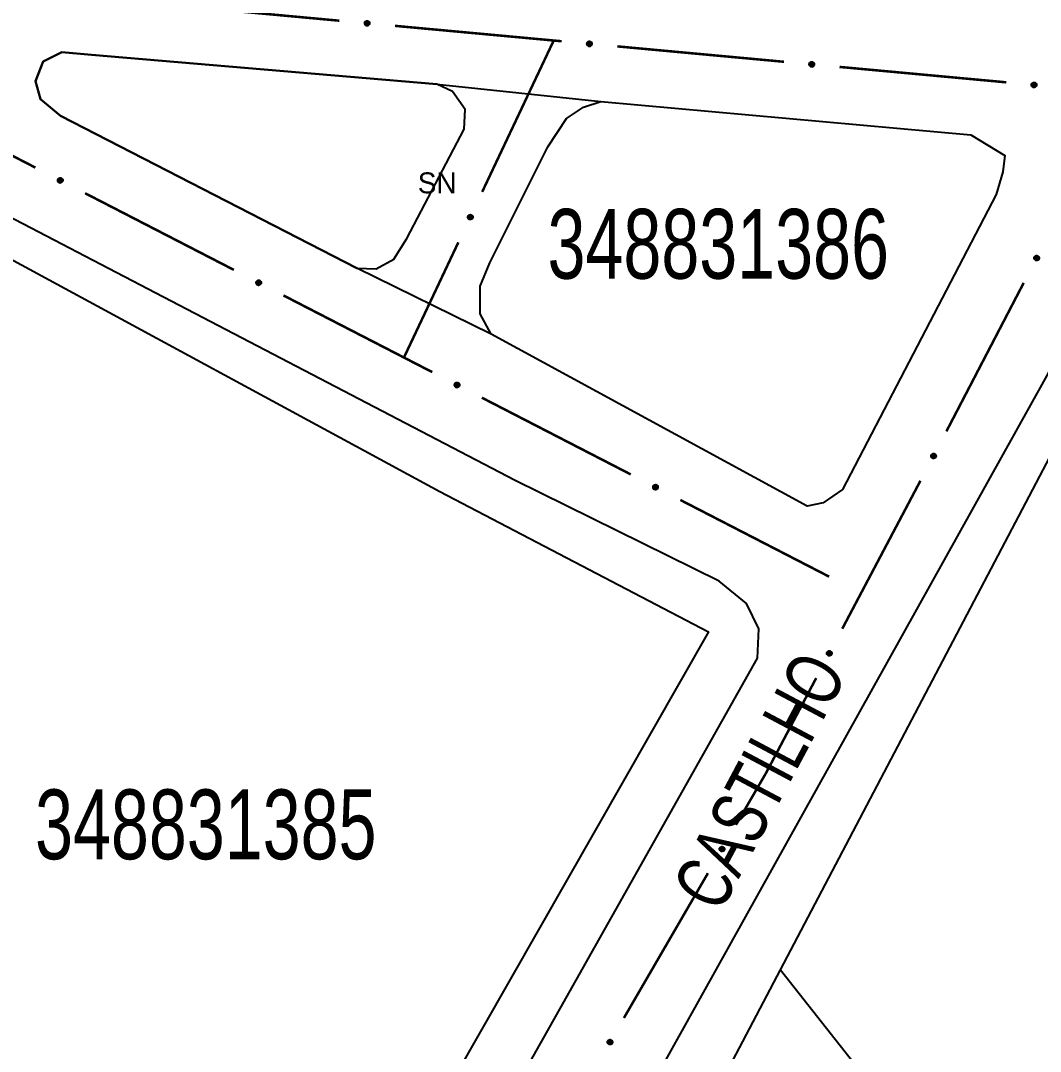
# Model space of a CAD drawing. Extents: x 200123 to 201542, y 4839549 to 4841240.
# Drawn here: x 200461.9 to 200535, y 4840193 to 4840266.9 of the extents above; entities that cross this region are included whole.
import ezdxf
from ezdxf.enums import TextEntityAlignment as Align

# ---------------------------------------------------------------- set-up
doc = ezdxf.new("R2010")
doc.units = 0
doc.header["$LTSCALE"] = 1.5
doc.header["$MEASUREMENT"] = 0
for name, color, linetype in [('CD_MALHA_LOTES', 7, 'CONTINUOUS'), ('CD_TXT_QUADRA', 2, 'CONTINUOUS'), ('RU-QUADRA', 210, 'CONTINUOUS'), ('SV-EIXO-RUA-PAV', 20, 'CONTINUOUS'), ('SV-RUA-PAVIM', 7, 'CONTINUOUS'), ('SV-TXT-RUA-PAV', 7, 'CONTINUOUS'), ('Th_NmrPort', 1, 'CONTINUOUS')]:
    doc.layers.add(name, color=color, linetype=linetype)
doc.styles.add('ARIAL', font='ARIAL.SHX')

msp = doc.modelspace()

# ---------------------------------------------------------------- linework, layer by layer
at = {"layer": 'CD_MALHA_LOTES', "linetype": 'Continuous', "flags": 128}
for points in [[(200495.65, 4840244.4), (200486.02, 4840249.12), (200464.78, 4840260.05), (200463.34, 4840261.23), (200462.97, 4840262.54), (200463.52, 4840263.94), (200464.86, 4840264.62), (200466.99, 4840264.42), (200491.75, 4840262.31)], [(200491.75, 4840262.31), (200503.51, 4840261.08), (200530.02, 4840258.68), (200532.45, 4840257.21), (200532.31, 4840256.02), (200531.83, 4840254.4), (200520.83, 4840233.26), (200519.43, 4840232.29), (200518.3, 4840232.05), (200495.65, 4840244.4)], [(200430.5, 4840206.56), (200455.98, 4840249.53), (200459.65, 4840250.6), (200491.96, 4840233.12), (200511.22, 4840223.06), (200488.87, 4840183.88), (200486.46, 4840179.44), (200468.66, 4840146.62)], [(200516.37, 4840198.81), (200540.65, 4840245.03), (200541.43, 4840245.96), (200542.41, 4840246.26), (200543.26, 4840245.63), (200574.01, 4840205.18), (200580.87, 4840196.16), (200545.04, 4840168.6)], [(200545.04, 4840168.6), (200489.73, 4840126.21), (200479.64, 4840135.18), (200504.89, 4840176.96), (200516.37, 4840198.81)], [(200516.37, 4840198.81), (200533.75, 4840176.8)]]:
    msp.add_lwpolyline(points, dxfattribs=at)
at = {"layer": 'RU-QUADRA', "linetype": 'Continuous', "flags": 128}
for points in [[(200495.65, 4840244.4), (200486.02, 4840249.12), (200464.78, 4840260.05), (200463.34, 4840261.23), (200462.97, 4840262.54), (200463.52, 4840263.94), (200464.86, 4840264.62), (200466.99, 4840264.42), (200491.75, 4840262.31), (200503.51, 4840261.08), (200530.02, 4840258.68), (200532.45, 4840257.21), (200532.31, 4840256.02), (200531.83, 4840254.4), (200520.83, 4840233.26), (200519.43, 4840232.29), (200518.3, 4840232.05)], [(200468.66, 4840146.62), (200430.5, 4840206.56), (200455.98, 4840249.53), (200459.65, 4840250.6), (200491.96, 4840233.12), (200511.22, 4840223.06), (200488.87, 4840183.88), (200486.46, 4840179.44)], [(200540.65, 4840245.03), (200541.43, 4840245.96), (200542.41, 4840246.26), (200543.26, 4840245.63), (200580.87, 4840196.16), (200545.04, 4840168.6), (200528.23, 4840155.68), (200489.73, 4840126.21), (200479.64, 4840135.18), (200504.89, 4840176.96), (200516.37, 4840198.81)]]:
    msp.add_lwpolyline(points, close=True, dxfattribs=at)
at = {"layer": 'SV-EIXO-RUA-PAV', "const_width": 0.18}
for points in [[(200472.81212, 4840267.967743), (200484.761211, 4840266.863551)], [(200488.744241, 4840266.495487), (200500.693331, 4840265.391294)], [(200500.12, 4840265.44), (200494.99549, 4840254.589221)], [(200504.676361, 4840265.02323), (200516.625451, 4840263.919038)], [(200520.608482, 4840263.550973), (200532.557572, 4840262.446781)], [(200452.31, 4840261.83), (200462.976338, 4840256.331888)], [(200466.531784, 4840254.499184), (200477.198121, 4840249.001071)], [(200493.287321, 4840250.972295), (200489.443938, 4840242.834211)], [(200533.808509, 4840248.073087), (200528.26881, 4840237.428288)], [(200480.753567, 4840247.168367), (200491.419905, 4840241.670255)], [(200489.443938, 4840242.834211), (200489.39, 4840242.72)], [(200494.975351, 4840239.837551), (200505.641689, 4840234.339439)], [(200526.408114, 4840233.88743), (200520.804141, 4840223.276328)], [(200509.197135, 4840232.506735), (200519.863473, 4840227.008622)], [(200518.936149, 4840219.739294), (200515.667165, 4840213.549485)], [(200515.667165, 4840213.549485), (200515.34, 4840212.93)], [(200515.34, 4840212.93), (200513.18269, 4840209.21098)], [(200511.175624, 4840205.750967), (200505.154427, 4840195.370929)]]:
    msp.add_lwpolyline(points, dxfattribs=at)
at = {"layer": 'SV-EIXO-RUA-PAV'}
for points in [[(200486.619784, 4840266.802353), (200486.656956, 4840266.834138), (200486.695404, 4840266.853853), (200486.732204, 4840266.861068), (200486.766385, 4840266.858964), (200486.801112, 4840266.852872), (200486.834769, 4840266.839007), (200486.868715, 4840266.815343), (200486.900861, 4840266.778277), (200486.91847, 4840266.737564), (200486.927473, 4840266.701865), (200486.927331, 4840266.666096), (200486.920848, 4840266.63246), (200486.905289, 4840266.597975), (200486.880972, 4840266.563808), (200486.842919, 4840266.532386), (200486.805094, 4840266.513315), (200486.769316, 4840266.507272), (200486.733358, 4840266.507642), (200486.697979, 4840266.514286), (200486.665019, 4840266.528087), (200486.630662, 4840266.552633), (200486.600146, 4840266.590602), (200486.580695, 4840266.628111), (200486.574151, 4840266.663794), (200486.575312, 4840266.699188), (200486.580998, 4840266.734093), (200486.593528, 4840266.768506), (200486.619784, 4840266.802353)], [(200502.551904, 4840265.330097), (200502.589077, 4840265.361881), (200502.627524, 4840265.381597), (200502.664324, 4840265.388811), (200502.698505, 4840265.386707), (200502.733232, 4840265.380616), (200502.766889, 4840265.36675), (200502.800836, 4840265.343086), (200502.832981, 4840265.306021), (200502.85059, 4840265.265308), (200502.859593, 4840265.229608), (200502.859451, 4840265.193839), (200502.852969, 4840265.160203), (200502.83741, 4840265.125718), (200502.813092, 4840265.091551), (200502.77504, 4840265.060129), (200502.737214, 4840265.041059), (200502.701437, 4840265.035015), (200502.665478, 4840265.035386), (200502.630099, 4840265.042029), (200502.597139, 4840265.055831), (200502.562782, 4840265.080376), (200502.532267, 4840265.118345), (200502.512815, 4840265.155854), (200502.506271, 4840265.191538), (200502.507433, 4840265.226931), (200502.513119, 4840265.261836), (200502.525648, 4840265.296249), (200502.551904, 4840265.330097)], [(200518.484025, 4840263.85784), (200518.521197, 4840263.889624), (200518.559644, 4840263.90934), (200518.596444, 4840263.916555), (200518.630626, 4840263.91445), (200518.665353, 4840263.908359), (200518.69901, 4840263.894493), (200518.732956, 4840263.870829), (200518.765102, 4840263.833764), (200518.78271, 4840263.793051), (200518.791714, 4840263.757351), (200518.791572, 4840263.721583), (200518.785089, 4840263.687946), (200518.76953, 4840263.653462), (200518.745213, 4840263.619294), (200518.70716, 4840263.587873), (200518.669335, 4840263.568802), (200518.633557, 4840263.562759), (200518.597598, 4840263.563129), (200518.56222, 4840263.569773), (200518.52926, 4840263.583574), (200518.494903, 4840263.60812), (200518.464387, 4840263.646089), (200518.444936, 4840263.683598), (200518.438392, 4840263.719281), (200518.439553, 4840263.754674), (200518.445239, 4840263.789579), (200518.457769, 4840263.823992), (200518.484025, 4840263.85784)], [(200534.416145, 4840262.385583), (200534.453318, 4840262.417368), (200534.491765, 4840262.437084), (200534.528565, 4840262.444298), (200534.562746, 4840262.442194), (200534.597473, 4840262.436103), (200534.63113, 4840262.422237), (200534.665076, 4840262.398573), (200534.697222, 4840262.361508), (200534.714831, 4840262.320795), (200534.723834, 4840262.285095), (200534.723692, 4840262.249326), (200534.717209, 4840262.21569), (200534.70165, 4840262.181205), (200534.677333, 4840262.147038), (200534.63928, 4840262.115616), (200534.601455, 4840262.096546), (200534.565677, 4840262.090502), (200534.529719, 4840262.090872), (200534.49434, 4840262.097516), (200534.46138, 4840262.111317), (200534.427023, 4840262.135863), (200534.396507, 4840262.173832), (200534.377056, 4840262.211341), (200534.370512, 4840262.247024), (200534.371674, 4840262.282418), (200534.37736, 4840262.317323), (200534.389889, 4840262.351736), (200534.416145, 4840262.385583)], [(200464.676785, 4840255.579213), (200464.723154, 4840255.594766), (200464.766187, 4840255.598651), (200464.803011, 4840255.591561), (200464.833918, 4840255.576811), (200464.863838, 4840255.55816), (200464.889854, 4840255.5327), (200464.91247, 4840255.498047), (200464.928399, 4840255.451641), (200464.929481, 4840255.407297), (200464.924462, 4840255.370823), (200464.910937, 4840255.33771), (200464.892331, 4840255.308948), (200464.864992, 4840255.282798), (200464.82965, 4840255.260222), (200464.7826, 4840255.245334), (200464.740386, 4840255.241815), (200464.704948, 4840255.249608), (200464.671744, 4840255.263415), (200464.641426, 4840255.282823), (200464.616032, 4840255.307962), (200464.593365, 4840255.343587), (200464.579287, 4840255.39022), (200464.575296, 4840255.432283), (200464.582589, 4840255.467821), (200464.596919, 4840255.500205), (200464.615261, 4840255.530441), (200464.639765, 4840255.557659), (200464.676785, 4840255.579213)], [(200494.302302, 4840252.863669), (200494.319455, 4840252.817868), (200494.324832, 4840252.774996), (200494.319025, 4840252.737948), (200494.305356, 4840252.706548), (200494.287755, 4840252.675998), (200494.263214, 4840252.649114), (200494.229366, 4840252.625308), (200494.183542, 4840252.607779), (200494.139262, 4840252.605157), (200494.102635, 4840252.608907), (200494.069073, 4840252.621274), (200494.039682, 4840252.63887), (200494.012599, 4840252.665286), (200493.988809, 4840252.699823), (200493.972298, 4840252.746327), (200493.967315, 4840252.788394), (200493.973873, 4840252.824081), (200493.986519, 4840252.857744), (200494.004863, 4840252.888717), (200494.029105, 4840252.914969), (200494.063921, 4840252.938859), (200494.110038, 4840252.954548), (200494.151937, 4840252.959996), (200494.187707, 4840252.953941), (200494.220568, 4840252.940744), (200494.251423, 4840252.923463), (200494.279475, 4840252.899919), (200494.302302, 4840252.863669)], [(200534.89577, 4840249.923856), (200534.911142, 4840249.877427), (200534.914859, 4840249.834379), (200534.907626, 4840249.797583), (200534.892755, 4840249.766734), (200534.873987, 4840249.736887), (200534.848426, 4840249.71097), (200534.813685, 4840249.68849), (200534.767217, 4840249.672742), (200534.722869, 4840249.671833), (200534.686415, 4840249.676994), (200534.653355, 4840249.690648), (200534.624666, 4840249.709366), (200534.598623, 4840249.736808), (200534.576184, 4840249.772237), (200534.561481, 4840249.819345), (200534.558126, 4840249.861573), (200534.566057, 4840249.89698), (200534.579994, 4840249.93013), (200534.59952, 4840249.960371), (200534.624758, 4840249.985667), (200534.660471, 4840250.008195), (200534.707159, 4840250.022091), (200534.749237, 4840250.025918), (200534.784747, 4840250.018486), (200534.817074, 4840250.00403), (200534.847239, 4840249.98557), (200534.874361, 4840249.96096), (200534.89577, 4840249.923856)], [(200478.898569, 4840248.248397), (200478.944938, 4840248.26395), (200478.987971, 4840248.267835), (200479.024795, 4840248.260745), (200479.055702, 4840248.245995), (200479.085621, 4840248.227344), (200479.111638, 4840248.201884), (200479.134254, 4840248.167231), (200479.150182, 4840248.120825), (200479.151265, 4840248.076481), (200479.146246, 4840248.040007), (200479.132721, 4840248.006893), (200479.114115, 4840247.978131), (200479.086775, 4840247.951982), (200479.051434, 4840247.929405), (200479.004384, 4840247.914518), (200478.962169, 4840247.910998), (200478.926731, 4840247.918791), (200478.893527, 4840247.932599), (200478.86321, 4840247.952007), (200478.837816, 4840247.977146), (200478.815149, 4840248.01277), (200478.801071, 4840248.059403), (200478.79708, 4840248.101467), (200478.804373, 4840248.137005), (200478.818703, 4840248.169388), (200478.837045, 4840248.199625), (200478.861549, 4840248.226843), (200478.898569, 4840248.248397)], [(200493.120352, 4840240.91758), (200493.166722, 4840240.933133), (200493.209755, 4840240.937019), (200493.246579, 4840240.929929), (200493.277485, 4840240.915179), (200493.307405, 4840240.896527), (200493.333422, 4840240.871068), (200493.356038, 4840240.836414), (200493.371966, 4840240.790009), (200493.373049, 4840240.745664), (200493.368029, 4840240.70919), (200493.354505, 4840240.676077), (200493.335899, 4840240.647315), (200493.308559, 4840240.621165), (200493.273217, 4840240.598589), (200493.226167, 4840240.583702), (200493.183953, 4840240.580182), (200493.148515, 4840240.587975), (200493.115311, 4840240.601783), (200493.084994, 4840240.62119), (200493.0596, 4840240.646329), (200493.036933, 4840240.681954), (200493.022854, 4840240.728587), (200493.018863, 4840240.770651), (200493.026157, 4840240.806189), (200493.040486, 4840240.838572), (200493.058829, 4840240.868809), (200493.083332, 4840240.896026), (200493.120352, 4840240.91758)], [(200527.506548, 4840235.73159), (200527.521639, 4840235.685068), (200527.525096, 4840235.641999), (200527.51764, 4840235.605247), (200527.502583, 4840235.574488), (200527.483635, 4840235.544756), (200527.457918, 4840235.518994), (200527.423041, 4840235.496724), (200527.376479, 4840235.481258), (200527.332126, 4840235.480617), (200527.295704, 4840235.485999), (200527.262727, 4840235.499852), (200527.234152, 4840235.518743), (200527.208275, 4840235.546342), (200527.186052, 4840235.581907), (200527.171633, 4840235.629102), (200527.168534, 4840235.67135), (200527.176679, 4840235.706708), (200527.190816, 4840235.739773), (200527.210525, 4840235.769896), (200527.235915, 4840235.795039), (200527.271764, 4840235.81735), (200527.318534, 4840235.830964), (200527.360636, 4840235.834536), (200527.396099, 4840235.826889), (200527.428339, 4840235.812238), (200527.458391, 4840235.793596), (200527.485364, 4840235.768822), (200527.506548, 4840235.73159)], [(200507.342136, 4840233.586764), (200507.388505, 4840233.602317), (200507.431538, 4840233.606202), (200507.468362, 4840233.599112), (200507.499269, 4840233.584362), (200507.529189, 4840233.565711), (200507.555205, 4840233.540251), (200507.577821, 4840233.505598), (200507.59375, 4840233.459192), (200507.594832, 4840233.414848), (200507.589813, 4840233.378374), (200507.576288, 4840233.345261), (200507.557682, 4840233.316499), (200507.530343, 4840233.290349), (200507.495001, 4840233.267773), (200507.447951, 4840233.252885), (200507.405737, 4840233.249366), (200507.370299, 4840233.257159), (200507.337095, 4840233.270966), (200507.306778, 4840233.290374), (200507.281383, 4840233.315513), (200507.258716, 4840233.351138), (200507.244638, 4840233.397771), (200507.240647, 4840233.439834), (200507.24794, 4840233.475372), (200507.26227, 4840233.507756), (200507.280612, 4840233.537992), (200507.305116, 4840233.56521), (200507.342136, 4840233.586764)], [(200520.034583, 4840221.583454), (200520.049674, 4840221.536932), (200520.053131, 4840221.493863), (200520.045675, 4840221.457111), (200520.030618, 4840221.426353), (200520.01167, 4840221.39662), (200519.985953, 4840221.370859), (200519.951076, 4840221.348588), (200519.904514, 4840221.333123), (200519.860161, 4840221.332481), (200519.823739, 4840221.337863), (200519.790762, 4840221.351717), (200519.762187, 4840221.370608), (200519.73631, 4840221.398206), (200519.714087, 4840221.433771), (200519.699668, 4840221.480967), (200519.696569, 4840221.523214), (200519.704714, 4840221.558573), (200519.718851, 4840221.591638), (200519.73856, 4840221.62176), (200519.76395, 4840221.646903), (200519.799798, 4840221.669214), (200519.846569, 4840221.682828), (200519.888671, 4840221.6864), (200519.924134, 4840221.678754), (200519.956374, 4840221.664103), (200519.986426, 4840221.64546), (200520.013399, 4840221.620687), (200520.034583, 4840221.583454)], [(200512.346471, 4840207.550023), (200512.359702, 4840207.502938), (200512.361445, 4840207.459765), (200512.352534, 4840207.423339), (200512.336267, 4840207.393203), (200512.316152, 4840207.364247), (200512.289432, 4840207.339527), (200512.253697, 4840207.31866), (200512.206558, 4840207.305057), (200512.162214, 4840207.306178), (200512.126035, 4840207.313003), (200512.093634, 4840207.328157), (200512.065832, 4840207.348168), (200512.041073, 4840207.376773), (200512.02028, 4840207.413193), (200512.007748, 4840207.460924), (200512.00633, 4840207.503261), (200512.015874, 4840207.538269), (200512.031314, 4840207.570745), (200512.052204, 4840207.600061), (200512.078573, 4840207.624175), (200512.11528, 4840207.645044), (200512.162555, 4840207.656789), (200512.204765, 4840207.658685), (200512.239897, 4840207.649636), (200512.271528, 4840207.633715), (200512.300816, 4840207.613893), (200512.326783, 4840207.588067), (200512.346471, 4840207.550023)], [(200504.318208, 4840193.709972), (200504.331439, 4840193.662888), (200504.333181, 4840193.619715), (200504.324271, 4840193.583288), (200504.308004, 4840193.553153), (200504.287889, 4840193.524196), (200504.261168, 4840193.499477), (200504.225434, 4840193.47861), (200504.178295, 4840193.465007), (200504.133951, 4840193.466128), (200504.097772, 4840193.472953), (200504.065371, 4840193.488106), (200504.037569, 4840193.508118), (200504.01281, 4840193.536723), (200503.992017, 4840193.573143), (200503.979485, 4840193.620874), (200503.978067, 4840193.663211), (200503.987611, 4840193.698218), (200504.003051, 4840193.730695), (200504.023941, 4840193.760011), (200504.05031, 4840193.784125), (200504.087017, 4840193.804994), (200504.134292, 4840193.816739), (200504.176502, 4840193.818635), (200504.211633, 4840193.809585), (200504.243265, 4840193.793665), (200504.272553, 4840193.773843), (200504.29852, 4840193.748017), (200504.318208, 4840193.709972)]]:
    msp.add_lwpolyline(points, close=True, dxfattribs=at)
for points in [[(200486.575312, 4840266.699188), (200486.927473, 4840266.701865)], [(200486.577279, 4840266.680822), (200486.92541, 4840266.68154)], [(200486.580998, 4840266.734093), (200486.91847, 4840266.737564)], [(200486.582028, 4840266.717382), (200486.918182, 4840266.721948)], [(200486.59196, 4840266.750723), (200486.905141, 4840266.758782)], [(200486.593528, 4840266.768506), (200486.900861, 4840266.778277)], [(200486.607328, 4840266.783561), (200486.881106, 4840266.795261)], [(200486.619784, 4840266.802353), (200486.868715, 4840266.815343)], [(200486.640735, 4840266.818844), (200486.844339, 4840266.827436)], [(200486.656956, 4840266.834138), (200486.834769, 4840266.839007)], [(200486.678825, 4840266.845471), (200486.809035, 4840266.845772)], [(200486.695404, 4840266.853853), (200486.801112, 4840266.852872)], [(200486.574151, 4840266.663794), (200486.927331, 4840266.666096)], [(200486.580695, 4840266.628111), (200486.920848, 4840266.63246)], [(200486.580808, 4840266.644867), (200486.921038, 4840266.649056)], [(200486.592489, 4840266.608159), (200486.908263, 4840266.614608)], [(200486.600146, 4840266.590602), (200486.905289, 4840266.597975)], [(200486.619368, 4840266.572787), (200486.890052, 4840266.580662)], [(200486.630662, 4840266.552633), (200486.880972, 4840266.563808)], [(200486.653543, 4840266.542223), (200486.854178, 4840266.548348)], [(200486.665019, 4840266.528087), (200486.842919, 4840266.532386)], [(200486.685879, 4840266.52142), (200486.817573, 4840266.522954)], [(200486.697979, 4840266.514286), (200486.805094, 4840266.513315)], [(200502.507433, 4840265.226931), (200502.859593, 4840265.229608)], [(200502.509399, 4840265.208566), (200502.857531, 4840265.209283)], [(200502.513119, 4840265.261836), (200502.85059, 4840265.265308)], [(200502.514148, 4840265.245126), (200502.850302, 4840265.249691)], [(200502.524081, 4840265.278466), (200502.837262, 4840265.286525)], [(200502.525648, 4840265.296249), (200502.832981, 4840265.306021)], [(200502.539448, 4840265.311305), (200502.813226, 4840265.323004)], [(200502.551904, 4840265.330097), (200502.800836, 4840265.343086)], [(200502.572856, 4840265.346587), (200502.77646, 4840265.355179)], [(200502.589077, 4840265.361881), (200502.766889, 4840265.36675)], [(200502.610945, 4840265.373215), (200502.741155, 4840265.373515)], [(200502.627524, 4840265.381597), (200502.733232, 4840265.380616)], [(200502.506271, 4840265.191538), (200502.859451, 4840265.193839)], [(200502.512815, 4840265.155854), (200502.852969, 4840265.160203)], [(200502.512928, 4840265.172611), (200502.853159, 4840265.176799)], [(200502.52461, 4840265.135903), (200502.840383, 4840265.142351)], [(200502.532267, 4840265.118345), (200502.83741, 4840265.125718)], [(200502.551489, 4840265.100531), (200502.822172, 4840265.108405)], [(200502.562782, 4840265.080376), (200502.813092, 4840265.091551)], [(200502.585663, 4840265.069966), (200502.786298, 4840265.076092)], [(200502.597139, 4840265.055831), (200502.77504, 4840265.060129)], [(200502.617999, 4840265.049163), (200502.749693, 4840265.050697)], [(200502.630099, 4840265.042029), (200502.737214, 4840265.041059)], [(200518.439553, 4840263.754674), (200518.791714, 4840263.757351)], [(200518.44152, 4840263.736309), (200518.789651, 4840263.737027)], [(200518.445239, 4840263.789579), (200518.78271, 4840263.793051)], [(200518.446268, 4840263.772869), (200518.782423, 4840263.777435)], [(200518.456201, 4840263.80621), (200518.769382, 4840263.814268)], [(200518.457769, 4840263.823992), (200518.765102, 4840263.833764)], [(200518.471569, 4840263.839048), (200518.745347, 4840263.850748)], [(200518.484025, 4840263.85784), (200518.732956, 4840263.870829)], [(200518.504976, 4840263.87433), (200518.70858, 4840263.882922)], [(200518.521197, 4840263.889624), (200518.69901, 4840263.894493)], [(200518.543066, 4840263.900958), (200518.673275, 4840263.901259)], [(200518.559644, 4840263.90934), (200518.665353, 4840263.908359)], [(200518.438392, 4840263.719281), (200518.791572, 4840263.721583)], [(200518.444936, 4840263.683598), (200518.785089, 4840263.687946)], [(200518.445049, 4840263.700354), (200518.785279, 4840263.704543)], [(200518.45673, 4840263.663646), (200518.772503, 4840263.670095)], [(200518.464387, 4840263.646089), (200518.76953, 4840263.653462)], [(200518.483609, 4840263.628274), (200518.754293, 4840263.636149)], [(200518.494903, 4840263.60812), (200518.745213, 4840263.619294)], [(200518.517784, 4840263.597709), (200518.718419, 4840263.603835)], [(200518.52926, 4840263.583574), (200518.70716, 4840263.587873)], [(200518.55012, 4840263.576907), (200518.681814, 4840263.578441)], [(200518.56222, 4840263.569773), (200518.669335, 4840263.568802)], [(200534.370512, 4840262.247024), (200534.723692, 4840262.249326)], [(200534.371674, 4840262.282418), (200534.723834, 4840262.285095)], [(200534.37364, 4840262.264052), (200534.721772, 4840262.26477)], [(200534.37736, 4840262.317323), (200534.714831, 4840262.320795)], [(200534.378389, 4840262.300613), (200534.714543, 4840262.305178)], [(200534.388321, 4840262.333953), (200534.701503, 4840262.342012)], [(200534.389889, 4840262.351736), (200534.697222, 4840262.361508)], [(200534.403689, 4840262.366791), (200534.677467, 4840262.378491)], [(200534.416145, 4840262.385583), (200534.665076, 4840262.398573)], [(200534.437097, 4840262.402074), (200534.6407, 4840262.410666)], [(200534.453318, 4840262.417368), (200534.63113, 4840262.422237)], [(200534.475186, 4840262.428701), (200534.605396, 4840262.429002)], [(200534.491765, 4840262.437084), (200534.597473, 4840262.436103)], [(200534.377056, 4840262.211341), (200534.717209, 4840262.21569)], [(200534.377169, 4840262.228097), (200534.7174, 4840262.232286)], [(200534.388851, 4840262.191389), (200534.704624, 4840262.197838)], [(200534.396507, 4840262.173832), (200534.70165, 4840262.181205)], [(200534.415729, 4840262.156017), (200534.686413, 4840262.163892)], [(200534.427023, 4840262.135863), (200534.677333, 4840262.147038)], [(200534.449904, 4840262.125453), (200534.650539, 4840262.131578)], [(200534.46138, 4840262.111317), (200534.63928, 4840262.115616)], [(200534.48224, 4840262.10465), (200534.613934, 4840262.106184)], [(200534.49434, 4840262.097516), (200534.601455, 4840262.096546)], [(200464.747676, 4840255.597087), (200464.868525, 4840255.548609)], [(200464.766187, 4840255.598651), (200464.863838, 4840255.55816)], [(200464.575296, 4840255.432283), (200464.892331, 4840255.308948)], [(200464.578762, 4840255.409367), (200464.873977, 4840255.297107)], [(200464.579287, 4840255.39022), (200464.864992, 4840255.282798)], [(200464.581675, 4840255.447779), (200464.898722, 4840255.324266)], [(200464.582589, 4840255.467821), (200464.910937, 4840255.33771)], [(200464.59044, 4840255.366504), (200464.84438, 4840255.27245)], [(200464.591866, 4840255.482439), (200464.914939, 4840255.352749)], [(200464.593365, 4840255.343587), (200464.82965, 4840255.260222)], [(200464.596919, 4840255.500205), (200464.924462, 4840255.370823)], [(200464.609959, 4840255.514561), (200464.923367, 4840255.392924)], [(200464.610684, 4840255.325366), (200464.799016, 4840255.25592)], [(200464.615261, 4840255.530441), (200464.929481, 4840255.407297)], [(200464.616032, 4840255.307962), (200464.7826, 4840255.245334)], [(200464.631653, 4840255.541757), (200464.925068, 4840255.431961)], [(200464.632878, 4840255.293969), (200464.755566, 4840255.246079)], [(200464.639765, 4840255.557659), (200464.928399, 4840255.451641)], [(200464.641426, 4840255.282823), (200464.740386, 4840255.241815)], [(200464.658198, 4840255.566452), (200464.91644, 4840255.474787)], [(200464.676785, 4840255.579213), (200464.91247, 4840255.498047)], [(200464.702387, 4840255.586659), (200464.894396, 4840255.518388)], [(200464.723154, 4840255.594766), (200464.889854, 4840255.5327)], [(200494.004863, 4840252.888717), (200493.967315, 4840252.788394)], [(200494.015705, 4840252.897647), (200493.972104, 4840252.773371)], [(200494.029105, 4840252.914969), (200493.972298, 4840252.746327)], [(200494.046313, 4840252.920918), (200493.983447, 4840252.730288)], [(200494.063921, 4840252.938859), (200493.988809, 4840252.699823)], [(200494.086723, 4840252.942578), (200494.001541, 4840252.685525)], [(200494.110038, 4840252.954548), (200494.012599, 4840252.665286)], [(200494.129155, 4840252.955737), (200494.027212, 4840252.656803)], [(200494.151937, 4840252.959996), (200494.039682, 4840252.63887)], [(200494.167644, 4840252.954159), (200494.055213, 4840252.633015)], [(200494.187707, 4840252.953941), (200494.069073, 4840252.621274)], [(200494.202638, 4840252.945178), (200494.084242, 4840252.617797)], [(200494.220568, 4840252.940744), (200494.102635, 4840252.608907)], [(200494.235369, 4840252.928211), (200494.124685, 4840252.610769)], [(200494.251423, 4840252.923463), (200494.139262, 4840252.605157)], [(200494.263302, 4840252.907474), (200494.163758, 4840252.610424)], [(200494.279475, 4840252.899919), (200494.183542, 4840252.607779)], [(200494.288903, 4840252.881802), (200494.206258, 4840252.620534)], [(200494.302302, 4840252.863669), (200494.229366, 4840252.625308)], [(200494.310631, 4840252.838341), (200494.249067, 4840252.644078)], [(200494.319455, 4840252.817868), (200494.263214, 4840252.649114)], [(200494.322626, 4840252.793442), (200494.278373, 4840252.670982)], [(200494.324832, 4840252.774996), (200494.287755, 4840252.675998)], [(200534.59952, 4840249.960371), (200534.558126, 4840249.861573)], [(200534.624758, 4840249.985667), (200534.561481, 4840249.819345)], [(200534.610699, 4840249.968876), (200534.562331, 4840249.846376)], [(200534.642183, 4840249.990948), (200534.572002, 4840249.802887)], [(200534.660471, 4840250.008195), (200534.576184, 4840249.772237)], [(200534.683399, 4840250.011031), (200534.588355, 4840249.757459)], [(200534.707159, 4840250.022091), (200534.598623, 4840249.736808)], [(200534.726308, 4840250.022542), (200534.612897, 4840249.727767)], [(200534.749237, 4840250.025918), (200534.624666, 4840249.709366)], [(200534.764708, 4840250.019479), (200534.639958, 4840249.702916)], [(200534.784747, 4840250.018486), (200534.653355, 4840249.690648)], [(200534.799328, 4840250.009153), (200534.668379, 4840249.686587)], [(200534.817074, 4840250.00403), (200534.686415, 4840249.676994)], [(200534.83138, 4840249.990935), (200534.70852, 4840249.678003)], [(200534.847239, 4840249.98557), (200534.722869, 4840249.671833)], [(200534.858491, 4840249.969134), (200534.74755, 4840249.67615)], [(200534.874361, 4840249.96096), (200534.767217, 4840249.672742)], [(200534.883082, 4840249.942493), (200534.790409, 4840249.684611)], [(200534.89577, 4840249.923856), (200534.813685, 4840249.68849)], [(200534.903115, 4840249.898226), (200534.834096, 4840249.706485)], [(200534.911142, 4840249.877427), (200534.848426, 4840249.71097)], [(200534.913367, 4840249.852896), (200534.864418, 4840249.732237)], [(200534.914859, 4840249.834379), (200534.873987, 4840249.736887)], [(200478.853436, 4840248.210941), (200479.146851, 4840248.101145)], [(200478.861549, 4840248.226843), (200479.150182, 4840248.120825)], [(200478.879982, 4840248.235636), (200479.138224, 4840248.14397)], [(200478.898569, 4840248.248397), (200479.134254, 4840248.167231)], [(200478.924171, 4840248.255842), (200479.116179, 4840248.187571)], [(200478.944938, 4840248.26395), (200479.111638, 4840248.201884)], [(200478.969459, 4840248.26627), (200479.090309, 4840248.217793)], [(200478.987971, 4840248.267835), (200479.085621, 4840248.227344)], [(200478.79708, 4840248.101467), (200479.114115, 4840247.978131)], [(200478.800545, 4840248.07855), (200479.095761, 4840247.966291)], [(200478.801071, 4840248.059403), (200479.086775, 4840247.951982)], [(200478.803459, 4840248.116962), (200479.120506, 4840247.993449)], [(200478.804373, 4840248.137005), (200479.132721, 4840248.006893)], [(200478.812224, 4840248.035687), (200479.066164, 4840247.941633)], [(200478.813649, 4840248.151623), (200479.136723, 4840248.021933)], [(200478.815149, 4840248.01277), (200479.051434, 4840247.929405)], [(200478.818703, 4840248.169388), (200479.146246, 4840248.040007)], [(200478.831742, 4840248.183745), (200479.145151, 4840248.062108)], [(200478.832468, 4840247.99455), (200479.0208, 4840247.925103)], [(200478.837045, 4840248.199625), (200479.151265, 4840248.076481)], [(200478.837816, 4840247.977146), (200479.004384, 4840247.914518)], [(200478.854662, 4840247.963153), (200478.977349, 4840247.915263)], [(200478.86321, 4840247.952007), (200478.962169, 4840247.910998)], [(200493.035433, 4840240.820806), (200493.358507, 4840240.691117)], [(200493.040486, 4840240.838572), (200493.368029, 4840240.70919)], [(200493.053526, 4840240.852929), (200493.366934, 4840240.731292)], [(200493.058829, 4840240.868809), (200493.373049, 4840240.745664)], [(200493.07522, 4840240.880125), (200493.368635, 4840240.770328)], [(200493.083332, 4840240.896026), (200493.371966, 4840240.790009)], [(200493.101766, 4840240.90482), (200493.360007, 4840240.813154)], [(200493.120352, 4840240.91758), (200493.356038, 4840240.836414)], [(200493.145954, 4840240.925026), (200493.337963, 4840240.856755)], [(200493.166722, 4840240.933133), (200493.333422, 4840240.871068)], [(200493.191243, 4840240.935454), (200493.312093, 4840240.886977)], [(200493.209755, 4840240.937019), (200493.307405, 4840240.896527)], [(200493.018863, 4840240.770651), (200493.335899, 4840240.647315)], [(200493.022329, 4840240.747734), (200493.317544, 4840240.635475)], [(200493.022854, 4840240.728587), (200493.308559, 4840240.621165)], [(200493.025242, 4840240.786146), (200493.342289, 4840240.662633)], [(200493.026157, 4840240.806189), (200493.354505, 4840240.676077)], [(200493.034007, 4840240.704871), (200493.287948, 4840240.610817)], [(200493.036933, 4840240.681954), (200493.273217, 4840240.598589)], [(200493.054251, 4840240.663733), (200493.242584, 4840240.594287)], [(200493.0596, 4840240.646329), (200493.226167, 4840240.583702)], [(200493.076445, 4840240.632336), (200493.199133, 4840240.584447)], [(200493.084994, 4840240.62119), (200493.183953, 4840240.580182)], [(200527.210525, 4840235.769896), (200527.168534, 4840235.67135)], [(200527.235915, 4840235.795039), (200527.171633, 4840235.629102)], [(200527.221755, 4840235.778333), (200527.172647, 4840235.656128)], [(200527.253372, 4840235.800214), (200527.182055, 4840235.612581)], [(200527.271764, 4840235.81735), (200527.186052, 4840235.581907)], [(200527.294709, 4840235.820047), (200527.198133, 4840235.567055)], [(200527.318534, 4840235.830964), (200527.208275, 4840235.546342)], [(200527.337686, 4840235.831298), (200527.222494, 4840235.537215)], [(200527.360636, 4840235.834536), (200527.234152, 4840235.518743)], [(200527.376067, 4840235.828003), (200527.249405, 4840235.512201)], [(200527.396099, 4840235.826889), (200527.262727, 4840235.499852)], [(200527.410624, 4840235.817468), (200527.277726, 4840235.495701)], [(200527.428339, 4840235.812238), (200527.295704, 4840235.485999)], [(200527.442565, 4840235.799056), (200527.317815, 4840235.486874)], [(200527.458391, 4840235.793596), (200527.332126, 4840235.480617)], [(200527.469543, 4840235.777093), (200527.356833, 4840235.484785)], [(200527.485364, 4840235.768822), (200527.376479, 4840235.481258)], [(200527.493973, 4840235.750303), (200527.399743, 4840235.492986)], [(200527.506548, 4840235.73159), (200527.423041, 4840235.496724)], [(200527.513739, 4840235.705915), (200527.443561, 4840235.514595)], [(200527.521639, 4840235.685068), (200527.457918, 4840235.518994)], [(200527.523716, 4840235.660525), (200527.474038, 4840235.540164)], [(200527.525096, 4840235.641999), (200527.483635, 4840235.544756)], [(200507.240647, 4840233.439834), (200507.557682, 4840233.316499)], [(200507.247026, 4840233.455329), (200507.564073, 4840233.331817)], [(200507.24794, 4840233.475372), (200507.576288, 4840233.345261)], [(200507.257217, 4840233.48999), (200507.580291, 4840233.3603)], [(200507.26227, 4840233.507756), (200507.589813, 4840233.378374)], [(200507.27531, 4840233.522112), (200507.588718, 4840233.400475)], [(200507.280612, 4840233.537992), (200507.594832, 4840233.414848)], [(200507.297004, 4840233.549308), (200507.590419, 4840233.439512)], [(200507.305116, 4840233.56521), (200507.59375, 4840233.459192)], [(200507.323549, 4840233.574003), (200507.581791, 4840233.482338)], [(200507.342136, 4840233.586764), (200507.577821, 4840233.505598)], [(200507.367738, 4840233.594209), (200507.559747, 4840233.525939)], [(200507.388505, 4840233.602317), (200507.555205, 4840233.540251)], [(200507.413027, 4840233.604638), (200507.533876, 4840233.55616)], [(200507.431538, 4840233.606202), (200507.529189, 4840233.565711)], [(200507.244113, 4840233.416918), (200507.539328, 4840233.304658)], [(200507.244638, 4840233.397771), (200507.530343, 4840233.290349)], [(200507.255791, 4840233.374055), (200507.509731, 4840233.280001)], [(200507.258716, 4840233.351138), (200507.495001, 4840233.267773)], [(200507.276035, 4840233.332917), (200507.464368, 4840233.263471)], [(200507.281383, 4840233.315513), (200507.447951, 4840233.252885)], [(200507.298229, 4840233.30152), (200507.420917, 4840233.25363)], [(200507.306778, 4840233.290374), (200507.405737, 4840233.249366)], [(200519.73856, 4840221.62176), (200519.696569, 4840221.523214)], [(200519.76395, 4840221.646903), (200519.699668, 4840221.480967)], [(200519.74979, 4840221.630197), (200519.700682, 4840221.507992)], [(200519.781407, 4840221.652078), (200519.71009, 4840221.464446)], [(200519.799798, 4840221.669214), (200519.714087, 4840221.433771)], [(200519.822744, 4840221.671911), (200519.726168, 4840221.41892)], [(200519.846569, 4840221.682828), (200519.73631, 4840221.398206)], [(200519.865721, 4840221.683163), (200519.750529, 4840221.389079)], [(200519.888671, 4840221.6864), (200519.762187, 4840221.370608)], [(200519.904102, 4840221.679868), (200519.77744, 4840221.364065)], [(200519.924134, 4840221.678754), (200519.790762, 4840221.351717)], [(200519.938659, 4840221.669333), (200519.805761, 4840221.347565)], [(200519.956374, 4840221.664103), (200519.823739, 4840221.337863)], [(200519.9706, 4840221.650921), (200519.84585, 4840221.338738)], [(200519.986426, 4840221.64546), (200519.860161, 4840221.332481)], [(200519.997578, 4840221.628957), (200519.884868, 4840221.336649)], [(200520.013399, 4840221.620687), (200519.904514, 4840221.333123)], [(200520.022008, 4840221.602167), (200519.927777, 4840221.34485)], [(200520.034583, 4840221.583454), (200519.951076, 4840221.348588)], [(200520.041774, 4840221.55778), (200519.971596, 4840221.36646)], [(200520.049674, 4840221.536932), (200519.985953, 4840221.370859)], [(200520.051751, 4840221.512389), (200520.002073, 4840221.392028)], [(200520.053131, 4840221.493863), (200520.01167, 4840221.39662)], [(200512.052204, 4840207.600061), (200512.00633, 4840207.503261)], [(200512.078573, 4840207.624175), (200512.007748, 4840207.460924)], [(200512.063761, 4840207.608045), (200512.009835, 4840207.487888)], [(200512.096222, 4840207.628652), (200512.017505, 4840207.444002)], [(200512.11528, 4840207.645044), (200512.02028, 4840207.413193)], [(200512.138314, 4840207.646828), (200512.031761, 4840207.397873)], [(200512.162555, 4840207.656789), (200512.041073, 4840207.376773)], [(200512.181704, 4840207.656362), (200512.054918, 4840207.367088)], [(200512.204765, 4840207.658685), (200512.065832, 4840207.348168)], [(200512.219924, 4840207.651544), (200512.080814, 4840207.341025)], [(200512.239897, 4840207.649636), (200512.093634, 4840207.328157)], [(200512.254036, 4840207.639645), (200512.108457, 4840207.323412)], [(200512.271528, 4840207.633715), (200512.126035, 4840207.313003)], [(200512.285219, 4840207.619978), (200512.148163, 4840207.312999)], [(200512.300816, 4840207.613893), (200512.162214, 4840207.306178)], [(200512.311304, 4840207.59696), (200512.187067, 4840207.309362)], [(200512.326783, 4840207.588067), (200512.206558, 4840207.305057)], [(200512.33465, 4840207.56922), (200512.230269, 4840207.315851)], [(200512.346471, 4840207.550023), (200512.253697, 4840207.31866)], [(200512.352636, 4840207.524082), (200512.274911, 4840207.335702)], [(200512.359702, 4840207.502938), (200512.289432, 4840207.339527)], [(200512.360801, 4840207.478331), (200512.306381, 4840207.360039)], [(200512.361445, 4840207.459765), (200512.316152, 4840207.364247)], [(200504.023941, 4840193.760011), (200503.978067, 4840193.663211)], [(200504.05031, 4840193.784125), (200503.979485, 4840193.620874)], [(200504.035497, 4840193.767995), (200503.981572, 4840193.647838)], [(200504.067958, 4840193.788602), (200503.989242, 4840193.603952)], [(200504.087017, 4840193.804994), (200503.992017, 4840193.573143)], [(200504.110051, 4840193.806777), (200504.003498, 4840193.557823)], [(200504.134292, 4840193.816739), (200504.01281, 4840193.536723)], [(200504.153441, 4840193.816312), (200504.026655, 4840193.527038)], [(200504.176502, 4840193.818635), (200504.037569, 4840193.508118)], [(200504.191661, 4840193.811494), (200504.05255, 4840193.500974)], [(200504.211633, 4840193.809585), (200504.065371, 4840193.488106)], [(200504.225772, 4840193.799594), (200504.080193, 4840193.483362)], [(200504.243265, 4840193.793665), (200504.097772, 4840193.472953)], [(200504.256956, 4840193.779928), (200504.1199, 4840193.472949)], [(200504.272553, 4840193.773843), (200504.133951, 4840193.466128)], [(200504.283041, 4840193.75691), (200504.158804, 4840193.469311)], [(200504.29852, 4840193.748017), (200504.178295, 4840193.465007)], [(200504.306387, 4840193.72917), (200504.202006, 4840193.475801)], [(200504.318208, 4840193.709972), (200504.225434, 4840193.47861)], [(200504.324373, 4840193.684032), (200504.246648, 4840193.495652)], [(200504.331439, 4840193.662888), (200504.261168, 4840193.499477)], [(200504.332538, 4840193.638281), (200504.278117, 4840193.519989)], [(200504.333181, 4840193.619715), (200504.287889, 4840193.524196)]]:
    msp.add_lwpolyline(points, dxfattribs=at)
at = {"layer": 'SV-RUA-PAVIM', "linetype": 'Continuous'}
for points in [[(200466.99, 4840264.42, 4.15), (200464.86, 4840264.62, 4.15), (200463.52, 4840263.94, 4.15), (200462.97, 4840262.54, 4.15), (200463.34, 4840261.23, 4.15), (200464.78, 4840260.05, 4.15), (200486.02, 4840249.12, 4.13), (200487.4, 4840249.07, 4.13), (200488.66, 4840249.77, 4.13), (200489.59, 4840251.24, 4.13), (200493.7, 4840259.1, 4.13), (200493.77, 4840260.5, 4.13), (200492.88, 4840261.78, 4.13), (200491.75, 4840262.31, 4.06)], [(200499.71, 4840257.82, 3.76), (200501.04, 4840259.86, 3.59), (200502.26, 4840260.66, 3.54), (200503.51, 4840261.08, 3.52), (200530.02, 4840258.68, 3.33), (200532.45, 4840257.21, 3.25), (200532.31, 4840256.02, 3.26), (200531.83, 4840254.4, 3.26), (200520.83, 4840233.26, 3.26), (200519.43, 4840232.29, 3.27), (200518.3, 4840232.05, 3.27), (200495.65, 4840244.4, 3.45), (200494.85, 4840245.85, 3.51), (200494.84, 4840247.83, 3.52), (200495.54, 4840249.51, 3.67)], [(200497.35, 4840233.9, 3.81), (200459.26, 4840253.75, 3.84), (200456.3, 4840254.84, 3.84), (200453.46, 4840254.28, 3.84), (200450.9, 4840252.44, 3.84), (200448.78, 4840249.53, 3.84), (200426.97, 4840212.22, 3.85), (200425.46, 4840209, 3.86), (200425.81, 4840206.88, 3.86), (200429.03, 4840201.55, 3.86), (200466.09, 4840143.75, 3.31), (200468.04, 4840142.64, 3.31), (200470.43, 4840142.95, 3.31), (200472, 4840145.3, 3.31), (200514.74, 4840221.16, 3.33), (200514.83, 4840223.27, 3.33), (200513.93, 4840225.09, 3.33), (200511.97, 4840226.68, 3.33)], [(200535.38, 4840241.21, 3.12), (200540.08, 4840249.86, 3.12), (200541.67, 4840250.67, 3.12), (200543.55, 4840250.3, 3.12), (200545, 4840249.57, 3.12), (200546.42, 4840248.16, 3.12), (200583.53, 4840199.24, 2.93), (200584.27, 4840197.73, 2.93), (200584.14, 4840196.32, 2.93), (200583.71, 4840195.29, 2.93), (200582.68, 4840194.41, 2.93), (200485.87, 4840119.63, 3.27), (200484.06, 4840120.21, 3.27), (200476.66, 4840134.32, 3.27), (200476.76, 4840135.98, 3.27)]]:
    msp.add_polyline3d(points, close=True, dxfattribs=at)

# ---------------------------------------------------------------- texts
at = {"layer": 'CD_TXT_QUADRA', "style": 'ARIAL', "width": 0.7}
for s, p in [('348831386', (200499.68, 4840248.37)), ('348831385', (200462.95, 4840206.75))]:
    msp.add_text(s, height=5, dxfattribs=at).set_placement(p)
at = {"layer": 'SV-TXT-RUA-PAV', "style": 'ARIAL', "width": 0.7}
msp.add_text('CASTILHO', height=4, rotation=62, dxfattribs=at).set_placement((200512.05, 4840202.81))
at = {"layer": 'Th_NmrPort', "color": 1}
msp.add_text('SN', height=1.5, dxfattribs=at).set_placement((200490.380366, 4840255.239086), align=Align.MIDDLE_LEFT)

doc.saveas('drawing.dxf')
